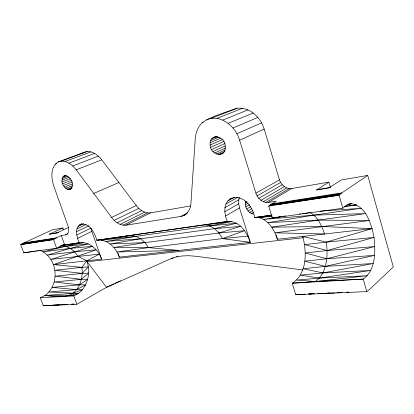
<?xml version="1.0" encoding="UTF-8"?>
<svg xmlns="http://www.w3.org/2000/svg" width="414" height="414" viewBox="0 0 414 414"><rect width="100%" height="100%" fill="white"/><g stroke="black" fill="none" stroke-linecap="round" stroke-linejoin="round"><path stroke-width="0.62" d="M210.146 145.024C208.961 132.413 225.371 135.885 225.195 146.235C226.282 158.759 210.038 155.266 210.146 145.024L222.484 139.606M38.988 250.144C45.907 252.136 50.912 258.036 53.437 264.582L101.565 259.148C98.434 249.849 89.636 241.346 79.214 242.739C76.699 237.082 73.837 226.629 81.708 223.979C90.309 223.772 94.775 233.113 96.798 240.213C107.423 238.831 116.174 247.727 119.31 257.146L250.284 242.361C247.101 232.29 239.339 220.439 227.374 221.449C223.948 213.903 222.773 202.327 231.68 198.12M218.918 232.999L240.782 226.308L214.587 228.683L140.713 238.769L105.932 241.455L135.906 236.342L209.758 225.925L231.964 221.552L204.697 224.895L227.374 221.449L96.798 240.213L204.697 224.895C212.822 225.433 218.887 231.824 222.541 238.604L244.612 230.681L218.918 232.999L145.009 242.604L113.907 247.5L148.559 247.629L178.843 250.423L116.996 251.976L148.559 247.629L222.541 238.604L250.284 242.361L239.515 207.931L238.697 203.812L238.821 199.807L239.53 197.39M253.456 214.121C247.914 213.075 243.944 206.596 245.864 201.225M62.028 180.157C63.057 170.066 73.568 179.314 72.31 185.224C71.198 195.206 60.837 186 62.028 180.157L69.164 177.316M190.549 205.96L150.515 212.858C144.781 213.608 139.627 209.857 136.284 205.53L101.751 159.82C97.72 154.531 90.713 149.516 83.861 152.414L58.162 161.957C50.166 166.956 51.113 178.175 53.763 185.969L67.994 225.925C69.071 228.87 69.381 233.838 65.603 234.873C61.158 235.095 57.215 237.315 53.478 239.556L20.7 244.648L23.733 252.856L56.62 248.255L61.852 245.497L79.214 242.739L61.339 245.455M114.109 283.74L107.671 286.674L76.844 304.285L43.279 305.755L40.324 297.759L44.971 295.503C55.492 296.657 69.231 299.482 76.549 289.614C81.315 283.29 82.955 275.124 81.925 267.356L86.842 260.81L99.282 254.124L50.912 259.407L92.503 246.32L70.359 248.369L43.175 251.836L65.666 246.252L83.804 242.697L61.344 245.471M330.331 187.087L328.892 182.119L291.647 188.541C286.079 189.317 281.023 184.965 279.46 179.842L264.173 129.054C260.67 117.447 249.797 106.838 236.979 108.245C225.232 112.556 212.522 115.739 202.084 122.787C197.908 126.963 195.791 132.63 195.263 138.442L190.932 203.491C190.642 209.308 187.035 215.42 180.913 216.418L126.032 225.2C120.153 225.858 115.009 221.837 111.62 217.417L76.186 169.828C72.139 164.482 65.174 159.054 58.162 161.957M61.324 245.642L65.666 246.252L70.359 248.369L74.536 251.769L77.961 256.24L86.842 260.81C91.365 273.447 87.297 290.685 73.79 295.824L44.971 295.503C54.544 288.698 57.235 275.305 53.437 264.582L96.219 249.777L74.536 251.769L47.424 255.076L70.359 248.369L88.306 243.918L58.053 247.272M206.498 119.765C221.014 113.627 235.742 126.705 239.597 140.206L255.904 193.188C257.125 196.888 259.775 200.097 263.351 201.716C267.532 203.46 271.988 201.566 276.236 201.163L268.691 206.115L272.35 218.085L342.828 208.226L347.041 204.806L351.714 203.698C366.7 206.493 371.363 224.652 374.023 237.439C375.534 251.557 375.938 269.819 363.207 279.088L292.243 283.192L295.767 294.716L366.809 291.606L369.562 289.443L393.3 266.963L367.736 175.427L341.12 180.012L328.882 187.899L316.503 189.948L328.892 182.119M367.736 175.427L341.866 192.867L339.076 195.18L268.691 206.115L339.982 194.326L270.652 204.578L281.054 203.916L339.076 195.18L342.828 208.226M315.292 281.499L367.358 275.75L319.442 278.084L296.688 280.081L315.292 281.499C327.412 272.764 327.986 255.666 326.367 242.133L302.769 236.435C306.815 251.929 307.364 273.488 292.243 283.192L315.292 281.499L363.207 279.088L366.809 291.606M82.929 153.108L83.861 152.414M230.438 110.761L231.41 110.103M21.699 244.037L20.7 244.648L54.493 238.919L22.718 243.484L21.699 244.037L53.478 239.556L56.62 248.255L54.172 248.405M251.505 213.546L253.125 212.573M268.443 202.41L291.647 188.541M265.917 202.43L289.169 188.598M86.842 260.81L87.183 261.772L106.548 287.326L173.171 257.689M249.642 212.454L252.892 210.519M263.351 201.716L286.659 187.946M248.002 210.912L251.8 208.672M260.918 200.319L284.289 186.642M246.687 209.034L250.491 206.803M245.787 206.933L249.601 204.718M258.776 198.342L282.213 184.763M225.625 215.937L239.515 207.931M245.357 204.759L248.084 203.186M257.068 195.91L280.568 182.45M245.435 202.653L247.07 201.711M224.761 211.725L238.697 203.812M255.904 193.188L279.46 179.842M224.854 207.642L238.821 199.807M225.899 203.957L238.21 197.116M227.84 200.919L234.562 197.209M180.913 216.418L187.682 212.796M184.023 215.43L186.279 214.219M171.551 258.657L177.632 256.375M126.032 225.2L150.515 212.858M123.129 225.216L147.617 212.92M120.091 224.378L144.61 212.159M117.069 222.742L141.624 210.617M36.204 242.045L22.718 243.484L52.5 229.749L62.83 227.969L63.477 229.775M77.651 238.319L91.83 231.395L90.977 228.093L76.761 234.961M114.202 220.383L138.809 208.371M111.62 217.417L136.284 205.53M76.518 231.721L89.057 225.723M76.932 228.828L86.071 224.486M65.603 234.873L67.922 233.77M79.607 224.812L81.9 223.736M77.982 226.468L83.706 223.767M62.83 227.969L49.437 234.184L56.718 232.978L68.388 227.529M218.447 154.546L224.843 151.591M220.362 154.417L223.85 152.802M216.481 154.07L225.216 150.054M214.597 153.025L225.682 147.964M115.278 283.207L120.546 280.801M239.597 140.206L264.173 129.054M212.925 151.483L225.2 145.925M211.57 149.542L225.035 143.508M210.622 147.343L224.114 141.36M236.896 133.743L261.607 122.87M93.766 193.441L118.885 182.507M210.172 142.742L220.766 138.131M210.705 140.646L218.949 137.086M213.117 137.567L216.061 136.304M211.704 138.881L217.598 136.346M233.025 128.004L257.881 117.395M68.346 189.69L71.891 188.22M228.238 123.341L253.244 112.97M69.599 189.653L70.784 189.162M44.324 305.32L43.279 305.755L51.543 305.315M67.016 189.25L72.336 187.05M65.702 188.37L72.797 185.446M64.48 187.102L72.176 183.956M222.846 120.055L247.986 109.87M63.445 185.539L72.331 181.927M62.659 183.78L71.56 180.188M62.172 181.948L70.494 178.615M217.195 118.326L242.454 108.266M202.084 122.787L203.264 122.316M62.224 178.537L68.181 176.178M63.59 176.214L65.976 175.277M211.632 118.238L236.979 108.245M62.757 177.192L66.333 175.784M76.186 169.828L101.751 159.82M72.75 165.962L98.382 156.109M68.993 163.116L94.682 153.392M65.158 161.455L90.873 151.829M55.414 164.053L56.604 163.608M61.474 161.067L87.194 151.503M328.882 187.899L329.917 187.537M230.562 198.736C242.609 193.483 253.068 206.633 254.641 217.531L259.185 217.671L272.008 216.191M316.503 189.948L330.434 187.356M326.367 242.133L374.023 237.439L327.122 250.537L305.268 252.995L326.77 258.76L374.582 255.386L325.326 266.362L303.12 268.722L322.842 272.929L370.742 270.44L319.442 278.084L300.383 275.15L322.842 272.929L373.19 263.511L325.326 266.362L304.776 261.193L326.77 258.76L374.861 246.532L327.122 250.537L304.585 244.591L326.367 242.133L372.119 228.606L321.766 226.499L271.76 227.188L267.946 222.644L263.692 219.415L259.185 217.671L271.9 215.678M49.437 234.184L58.379 232.508L56.718 232.978M214.587 228.683L236.503 223.213L209.758 225.925M68.248 295.891L78.484 293.448L48.966 291.963L76.549 289.614L82.515 289.722L72.735 293.371L44.971 295.503M309.895 212.573L302.458 213.665M61.267 245.45L64.646 244.829L61.319 235.556M176.545 256.949L182.222 255.956L188.515 255.707L195.336 256.219L302.867 269.944M60.837 245.476L64.646 244.829M145.009 242.604L140.713 238.769L110.165 243.934L145.009 242.604L148.559 247.629M272.35 218.085L280.583 216.708M281.851 216.496L283.114 216.284M284.382 216.072L285.65 215.86M277.597 217.117L263.692 219.415L313.89 215.13L365.562 213.603L318.154 220.098L271.76 227.188L274.979 232.823L277.458 239.292L372.119 228.606M278.86 216.905L280.123 216.698M23.753 242.977L56.573 237.807M271.667 203.926L341.866 192.867M22.718 243.484L55.523 238.335M270.652 204.578L340.913 193.555M23.733 252.856L35.19 251.07M36.463 250.868L37.736 250.672M39.009 250.475L40.282 250.273M347.258 204.356L351.714 203.698L348.552 204.159M344.386 206.7L356.542 204.904L345.079 206.156M60.817 245.388L64.01 244.922M271.817 215.063L254.641 217.531L271.838 215.135M269.664 205.308L281.054 203.916M308.922 293.878L310.205 293.728M135.906 236.342L101.409 240.182L130.845 235.488L135.906 236.342L140.713 238.769M87.183 261.772L303.157 237.739L302.769 236.435M81.925 267.356L54.865 270.295L82.251 273.395L88.632 273.111L81.434 279.331L54.182 282.027L79.498 284.842L85.651 284.889L76.549 289.614L52.092 287.383L79.498 284.842L87.727 279.238L81.434 279.331L55.119 276.221L82.251 273.395L88.332 266.849L81.925 267.356L53.437 264.582M222.541 238.604L247.82 236.115M299.41 213.919L300.631 213.821M62.364 304.652L64.273 304.497M320.12 211.135L361.246 208.289L313.89 215.13L267.946 222.644L318.154 220.098L369.252 220.512L274.979 232.823L324.55 233.977C321.833 225.821 317.952 217.148 310.241 212.61M67.798 304.497L52.718 305.087M71.586 304.249L74.116 304.083M312.135 293.712L308.922 293.909L312.756 293.728M295.767 294.716L305.149 294.142M334.973 292.921L318.423 293.609M336.903 292.801L342.042 292.496M346.544 292.227L349.111 292.077M40.324 297.759L73.79 295.824L76.844 304.285M62.297 304.725L66.043 304.513M71.658 304.186L73.532 304.083M52.816 305.247L59.176 304.906M317.869 293.469L321.067 293.309M327.464 292.988L329.384 292.889M308.911 293.93L314.619 293.738M91.83 231.395L101.565 259.148M118.047 253.503L119.31 257.146M276.143 234.992L277.458 239.292"/></g></svg>
